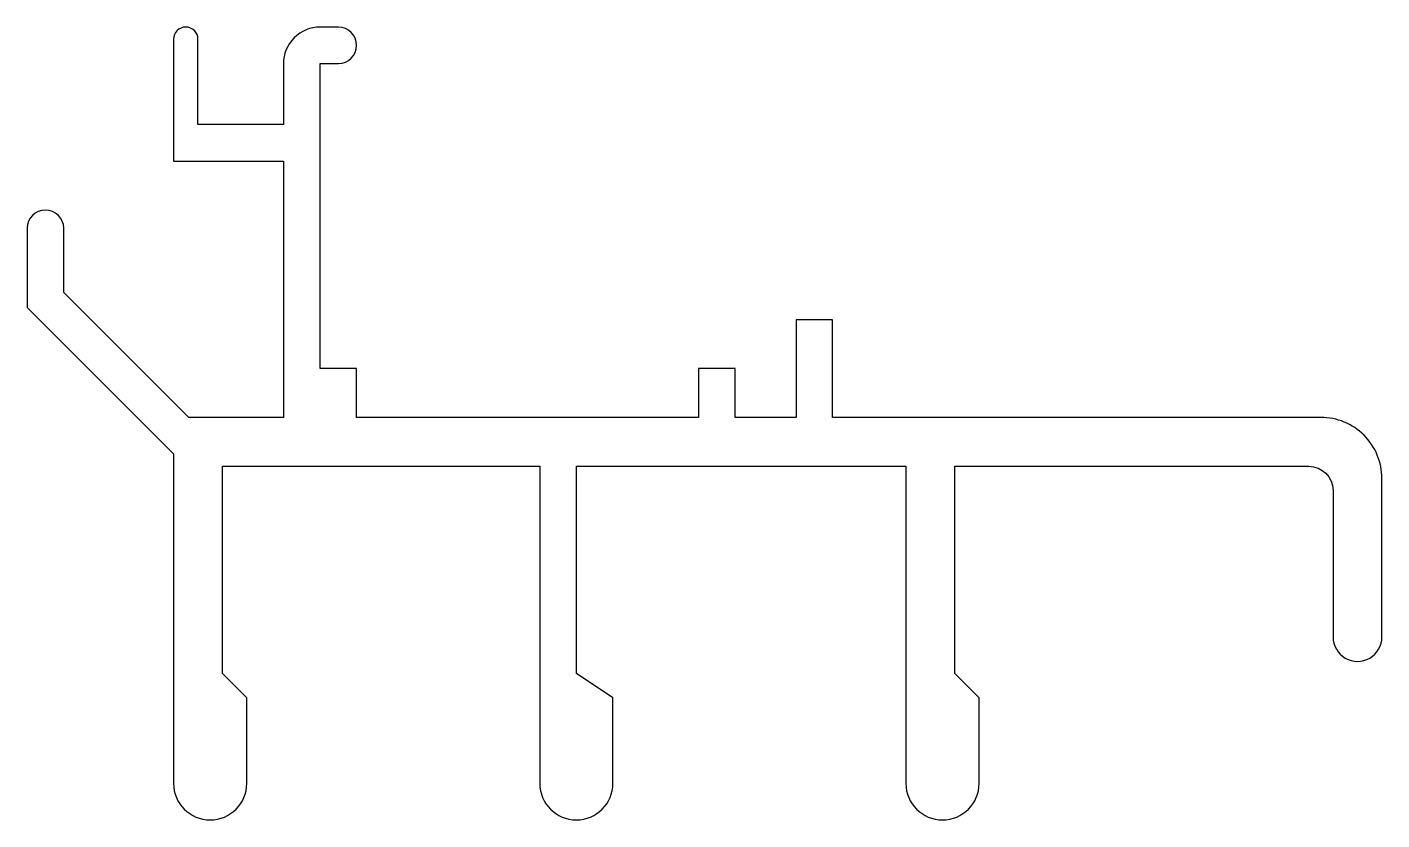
# Model space of a CAD drawing. Extents: x 222.3 to 277.8, y 240.1 to 272.6.
import ezdxf

# ---------------------------------------------------------------- set-up
doc = ezdxf.new("R2010")
doc.units = 0
doc.layers.add('ANA', color=220, linetype='CONTINUOUS')

msp = doc.modelspace()

# ---------------------------------------------------------------- linework, layer by layer
at = {"layer": 'ANA'}
msp.add_lwpolyline([(231.269, 241.617), (231.269, 245.117), (230.269, 246.117), (230.269, 254.617), (243.269, 254.617), (243.269, 241.617, 1), (246.269, 241.617), (246.269, 245.117), (244.769, 246.117), (244.769, 254.617), (258.269, 254.617), (258.269, 241.617, 1), (261.269, 241.617), (261.269, 245.117), (260.269, 246.117), (260.269, 254.617), (274.769, 254.617, -0.414213), (275.769, 253.617), (275.769, 247.617, 1.000001), (277.769, 247.617), (277.769, 254.117, 0.414214), (275.269, 256.617), (255.269, 256.617), (255.269, 260.617), (253.769, 260.617), (253.769, 256.617), (251.269, 256.617), (251.269, 258.617), (249.769, 258.617), (249.769, 256.617), (235.769, 256.617), (235.769, 258.617), (234.269, 258.617), (234.269, 271.117), (235.019, 271.117, 0.999999), (235.019, 272.617), (234.269, 272.617, 0.414214), (232.769, 271.117), (232.769, 268.617), (229.269, 268.617), (229.269, 272.117, 1), (228.269, 272.117), (228.269, 267.117), (232.769, 267.117), (232.769, 256.617), (228.89, 256.617), (223.769, 261.738), (223.769, 264.367, 1), (222.269, 264.367), (222.269, 261.117), (228.269, 255.117), (228.269, 241.617, 1), (231.269, 241.617)], format="xyb", dxfattribs=at)

doc.saveas('drawing.dxf')
